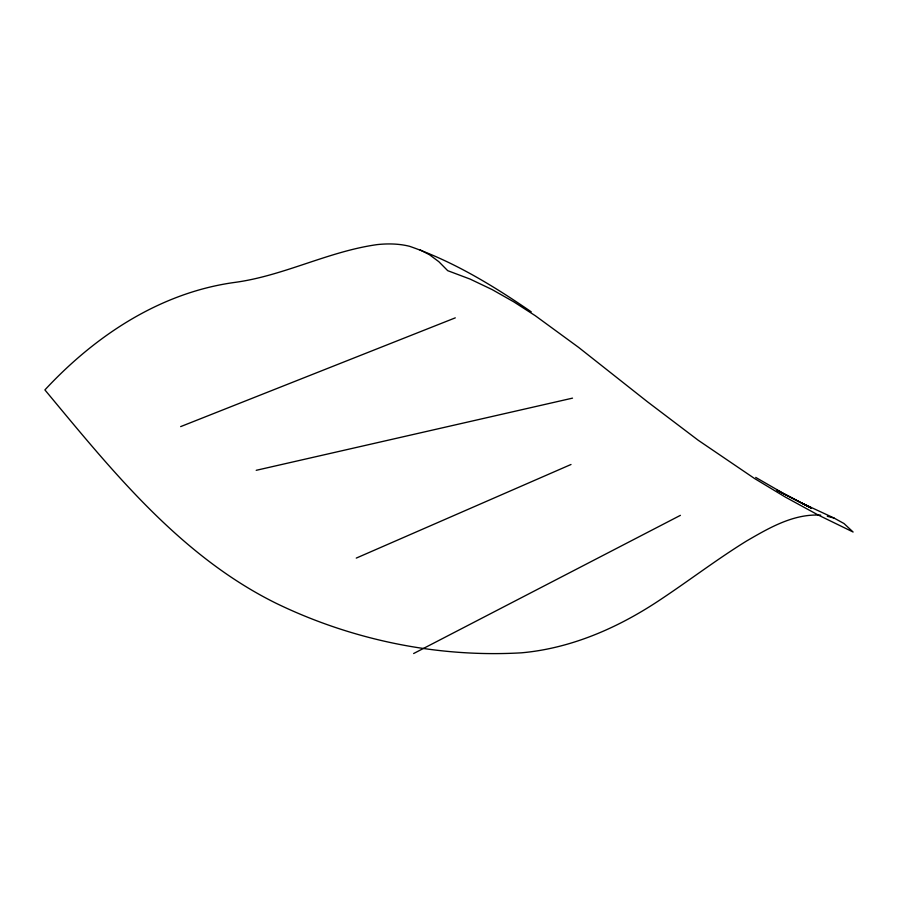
<?xml version="1.0" encoding="UTF-8"?>
<svg xmlns="http://www.w3.org/2000/svg" width="898" height="898" viewBox="0 0 898 898"><rect width="100%" height="100%" fill="white"/><g stroke="black" fill="none" stroke-linecap="round" stroke-linejoin="round"><path stroke-width="1.35" d="M413.63 653.531L680.403 515.351M356.27 558.096L571.005 464.491M180.666 426.606L455.286 317.858M256.211 470.316L572.52 398.14M820.727 515.171C793.686 513.476 769.092 527.934 746.519 541.034C717.221 559.128 689.832 580.074 661.175 599.123C619.497 627.152 572.004 648.3 521.547 652.812C437.405 657.706 351.679 639.948 275.944 603.198C179.97 555.682 111.913 470.552 44.9 389.912C95.39 335.504 160.776 292.277 235.545 282.309C284.296 275.54 328.556 251.373 377.216 244.604A270.242 119.647 -48.7 0 1 409.589 246.31C453.333 261.408 493.271 285.71 531.223 311.831M827.305 516.294L834.029 518.034L844.008 523.534L853.1 532.02L818.134 514.981L785.357 497.088L754.578 478.533L698.217 440.256L647.492 401.81L578.626 347.403L535.264 315.703L513.768 301.84L492.138 289.583L470.182 279.121L447.709 270.668L438.83 261.688L429.491 254.751L419.736 249.678M834.029 518.034L801.106 502.768L811.186 507.999L783.483 493.429L755.712 477.41M811.186 507.999L776.972 490.286L799.894 502.139"/></g></svg>
